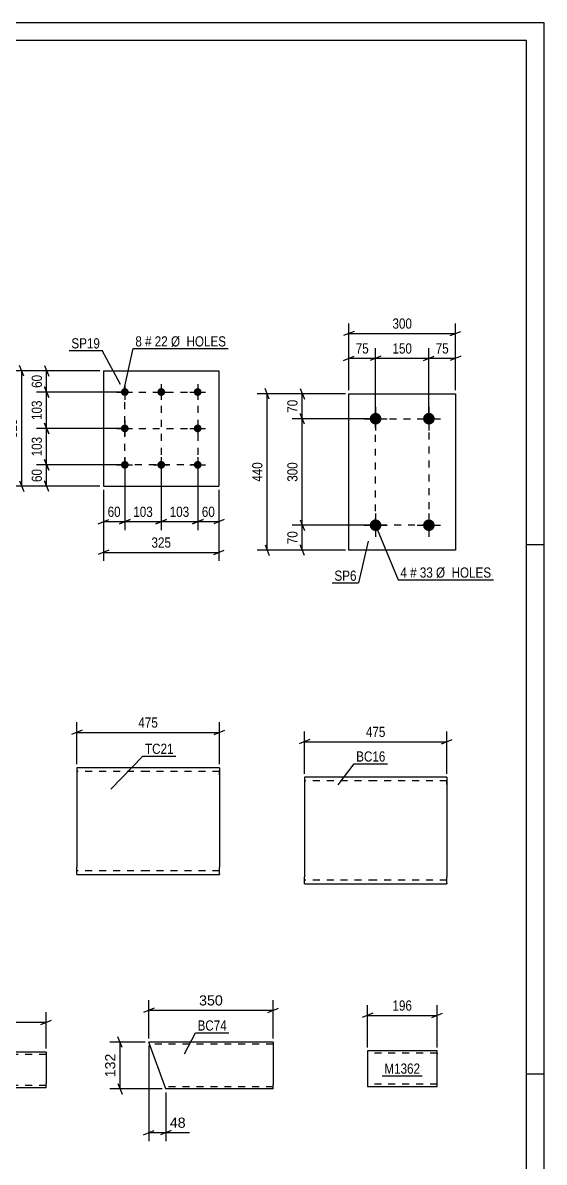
# Model space of a CAD drawing. Header units: millimetres. Extents: x 0 to 841, y 0 to 594.
# Drawn here: x 694.3 to 841, y 273.2 to 594 of the extents above; entities that cross this region are included whole.
import ezdxf

# ---------------------------------------------------------------- set-up
doc = ezdxf.new("R2010")
doc.units = ezdxf.units.MM
doc.linetypes.add('DXK_LINE_DOT2', pattern=[3.9198, 1.9599, -1.9599])
doc.styles.add('Arial', font='ARIAL.TTF', dxfattribs={"height": 0.2})
doc.styles.add('Arial Narrow', font='ARIALN.TTF', dxfattribs={"height": 0.2})

# ---------------------------------------------------------------- blocks, each defined once
blk = doc.blocks.new('Unknown-284928650-1132')
at = {"color": 5, "linetype": 'Continuous'}
for p, q in [((841, 594), (0, 594)), ((841, 0), (841, 594)), ((836, 589), (5, 589)), ((836, 5), (836, 589)), ((841, 447), (836, 447)), ((841, 298), (836, 298))]:
    blk.add_line(p, q, dxfattribs=at)
blk = doc.blocks.new('Part-284928650-3894 - 3887')
at = {"color": 2, "linetype": 'Continuous'}
for p, q in [((700.84, 304.14), (670.84, 304.14)), ((674.44, 294.24), (670.84, 304.14)), ((700.84, 304.14), (700.84, 304.05)), ((700.84, 304.05), (700.84, 302.94)), ((700.84, 302.94), (700.84, 295.34)), ((700.84, 294.14), (700.84, 295.34)), ((674.48, 294.14), (674.44, 294.24)), ((700.84, 294.14), (674.48, 294.14))]:
    blk.add_line(p, q, dxfattribs=at)
at = {"color": 7, "linetype": 'DXK_LINE_DOT2'}
for p, q in [((700.84, 303.54), (671.06, 303.54)), ((700.84, 303.79), (700.84, 302.94)), ((700.84, 294.74), (674.26, 294.74)), ((674.35, 294.5), (674.48, 294.14)), ((700.84, 294.24), (700.84, 294.5)), ((700.84, 294.14), (700.84, 294.24))]:
    blk.add_line(p, q, dxfattribs=at)
blk = doc.blocks.new('Part-284928650-1989 - 1973')
at = {"color": 2, "linetype": 'Continuous'}
for p, q in [((764.73, 307), (729.73, 307)), ((734.53, 293.8), (729.73, 307)), ((764.73, 307), (764.73, 306.91)), ((764.73, 306.91), (764.73, 305.8)), ((764.73, 305.8), (764.73, 295)), ((764.73, 293.8), (734.53, 293.8)), ((764.73, 293.8), (764.73, 295))]:
    blk.add_line(p, q, dxfattribs=at)
at = {"color": 7, "linetype": 'DXK_LINE_DOT2'}
for p, q in [((764.73, 306.4), (729.95, 306.4)), ((764.73, 306.65), (764.73, 305.8)), ((764.73, 294.4), (734.31, 294.4)), ((734.41, 294.15), (734.53, 293.8)), ((764.73, 293.89), (764.73, 294.15)), ((764.73, 293.8), (764.73, 293.89))]:
    blk.add_line(p, q, dxfattribs=at)
blk = doc.blocks.new('Part-284928650-4070 - 4064')
at = {"color": 2, "linetype": 'Continuous'}
for p, q in [((729.5, 384.2), (709.5, 384.2)), ((709.5, 384.2), (709.5, 356.2)), ((749.6, 384.2), (729.6, 384.2)), ((749.6, 384.2), (749.6, 383.62)), ((749.6, 383.62), (749.6, 382.2)), ((749.6, 382.2), (749.6, 356.2)), ((709.5, 354.2), (709.5, 356.2)), ((749.6, 354.2), (749.6, 356.2)), ((709.5, 354.2), (729.5, 354.2)), ((729.6, 354.2), (749.6, 354.2))]:
    blk.add_line(p, q, dxfattribs=at)
at = {"color": 7, "linetype": 'DXK_LINE_DOT2'}
for p, q in [((729.5, 383.2), (709.5, 383.2)), ((749.6, 383.2), (729.6, 383.2)), ((749.6, 383.62), (749.6, 383.2)), ((749.6, 382.2), (749.6, 382.97)), ((749.6, 355.28), (749.6, 356.2)), ((709.5, 355.2), (709.5, 355.28)), ((709.5, 355.2), (709.5, 355.28)), ((729.5, 355.2), (709.5, 355.2)), ((749.6, 355.2), (729.6, 355.2)), ((749.6, 355.2), (749.6, 355.28)), ((749.6, 355.2), (749.6, 355.28)), ((749.6, 354.36), (749.6, 354.2))]:
    blk.add_line(p, q, dxfattribs=at)
blk = doc.blocks.new('Part-284928650-3712 - 3706')
at = {"color": 2, "linetype": 'Continuous'}
for p, q in [((793.53, 381.55), (773.53, 381.55)), ((773.53, 381.55), (773.53, 353.55)), ((813.63, 381.55), (793.63, 381.55)), ((813.63, 381.55), (813.63, 380.96)), ((813.63, 380.96), (813.63, 379.55)), ((813.63, 379.55), (813.63, 353.55)), ((773.53, 351.55), (773.53, 353.55)), ((813.63, 351.55), (813.63, 353.55)), ((773.53, 351.55), (793.53, 351.55)), ((793.63, 351.55), (813.63, 351.55))]:
    blk.add_line(p, q, dxfattribs=at)
at = {"color": 7, "linetype": 'DXK_LINE_DOT2'}
for p, q in [((793.53, 380.55), (773.53, 380.55)), ((813.63, 380.55), (793.63, 380.55)), ((813.63, 380.96), (813.63, 380.55)), ((813.63, 379.55), (813.63, 380.32)), ((813.63, 352.63), (813.63, 353.55)), ((773.53, 352.55), (773.53, 352.63)), ((773.53, 352.55), (773.53, 352.63)), ((793.53, 352.55), (773.53, 352.55)), ((813.63, 352.55), (793.63, 352.55)), ((813.63, 352.55), (813.63, 352.63)), ((813.63, 352.55), (813.63, 352.63)), ((813.63, 351.7), (813.63, 351.55))]:
    blk.add_line(p, q, dxfattribs=at)
blk = doc.blocks.new('Bolt-284928650-4678 - 4644')
at = {"linetype": 'Continuous'}
for points in [[(723, 491.13, -1), (723, 488.93, -1)], [(733.25, 491.13, -1), (733.25, 488.93, -1)], [(743.5, 491.13, -1), (743.5, 488.93, -1)], [(723, 480.88, -1), (723, 478.68, -1)], [(743.5, 480.88, -1), (743.5, 478.68, -1)], [(723, 470.63, -1), (723, 468.43, -1)], [(733.25, 470.63, -1), (733.25, 468.43, -1)], [(743.5, 470.63, -1), (743.5, 468.43, -1)]]:
    blk.add_hatch(color=1, dxfattribs=at).paths.add_polyline_path(points)
at = {"color": 1, "linetype": 'Continuous'}
for p, q in [((723, 492.23), (723, 487.83)), ((733.25, 492.23), (733.25, 487.83)), ((743.5, 492.23), (743.5, 487.83)), ((720.8, 490.03), (725.2, 490.03)), ((731.05, 490.03), (735.45, 490.03)), ((741.3, 490.03), (745.7, 490.03)), ((723, 481.98), (723, 477.58)), ((743.5, 481.98), (743.5, 477.58)), ((720.8, 479.78), (725.2, 479.78)), ((741.3, 479.78), (745.7, 479.78)), ((723, 471.73), (723, 467.33)), ((733.25, 471.73), (733.25, 467.33)), ((743.5, 471.73), (743.5, 467.33)), ((720.8, 469.53), (725.2, 469.53)), ((731.05, 469.53), (735.45, 469.53)), ((741.3, 469.53), (745.7, 469.53))]:
    blk.add_line(p, q, dxfattribs=at)
blk = doc.blocks.new('Part-284928650-4683 - 4644')
at = {"color": 2, "linetype": 'Continuous'}
for p, q in [((717, 496.03), (717, 463.53)), ((717, 496.03), (749.5, 496.03)), ((749.5, 496.03), (749.5, 463.53)), ((717, 463.53), (749.5, 463.53))]:
    blk.add_line(p, q, dxfattribs=at)
blk = doc.blocks.new('Part-284928650-4790 - 4784')
at = {"color": 2, "linetype": 'Continuous'}
for p, q in [((786.06, 445.52), (786.06, 489.52)), ((786.06, 489.52), (816.06, 489.52)), ((816.06, 489.52), (816.06, 445.52)), ((816.06, 445.52), (786.06, 445.52))]:
    blk.add_line(p, q, dxfattribs=at)
blk = doc.blocks.new('Bolt-284928650-4823 - 4784')
at = {"linetype": 'Continuous'}
for points in [[(793.56, 484.17, -1), (793.56, 480.87, -1)], [(808.56, 484.17, -1), (808.56, 480.87, -1)], [(793.56, 454.17, -1), (793.56, 450.87, -1)], [(808.56, 454.17, -1), (808.56, 450.87, -1)]]:
    blk.add_hatch(color=1, dxfattribs=at).paths.add_polyline_path(points)
at = {"color": 1, "linetype": 'Continuous'}
for p, q in [((793.56, 485.82), (793.56, 479.22)), ((808.56, 485.82), (808.56, 479.22)), ((790.26, 482.52), (796.86, 482.52)), ((805.26, 482.52), (811.86, 482.52)), ((793.56, 455.82), (793.56, 449.22)), ((808.56, 455.82), (808.56, 449.22)), ((790.26, 452.52), (796.86, 452.52)), ((805.26, 452.52), (811.86, 452.52))]:
    blk.add_line(p, q, dxfattribs=at)
blk = doc.blocks.new('Part-284928650-4594 - 4590')
at = {"color": 2, "linetype": 'Continuous'}
for p, q in [((791.26, 304.5), (791.26, 294.59)), ((810.86, 304.5), (791.26, 304.5)), ((810.86, 295.7), (810.86, 304.5)), ((810.86, 294.5), (810.86, 295.7)), ((791.26, 294.59), (791.26, 294.5)), ((791.26, 294.5), (810.86, 294.5))]:
    blk.add_line(p, q, dxfattribs=at)
at = {"color": 7, "linetype": 'DXK_LINE_DOT2'}
for p, q in [((810.86, 303.9), (791.26, 303.9)), ((810.86, 303.9), (810.86, 303.85)), ((810.86, 303.85), (810.86, 303.9)), ((810.86, 303.76), (810.86, 303.85)), ((810.86, 303.85), (810.86, 303.76)), ((810.86, 295.15), (810.86, 295.47)), ((791.26, 295.1), (791.26, 295.15)), ((810.86, 295.1), (791.26, 295.1)), ((810.86, 295.1), (810.86, 295.15))]:
    blk.add_line(p, q, dxfattribs=at)
blk = doc.blocks.new('Rectangle-284928650-4770 - 4644')
at = {"color": 1, "linetype": 'DXK_LINE_DOT2'}
blk.add_lwpolyline([(723, 490.03), (743.5, 490.03), (743.5, 469.53), (723, 469.53), (723, 490.03)], close=True, dxfattribs=at)
blk = doc.blocks.new('Rectangle-284928650-4908 - 4784')
at = {"color": 1, "linetype": 'DXK_LINE_DOT2'}
blk.add_lwpolyline([(793.56, 482.52), (808.56, 482.52), (808.56, 452.52), (793.56, 452.52), (793.56, 482.52)], close=True, dxfattribs=at)
blk = doc.blocks.new('Line-284928650-4756 - 4644')
at = {"color": 1, "linetype": 'DXK_LINE_DOT2'}
blk.add_line((733.25, 490.03), (733.25, 469.53), dxfattribs=at)
blk = doc.blocks.new('Line-284928650-4763 - 4644')
at = {"color": 1, "linetype": 'DXK_LINE_DOT2'}
blk.add_line((723, 479.78), (743.5, 479.78), dxfattribs=at)
blk = doc.blocks.new('StraightDimension-284928650-3896 - 3887')
at = {"color": 7, "linetype": 'Continuous'}
for p, q in [((670.84, 305.14), (670.84, 315.42)), ((700.84, 305.14), (700.84, 315.42)), ((672.34, 313.17), (669.34, 311.97)), ((670.84, 312.57), (700.84, 312.57)), ((699.34, 311.97), (702.34, 313.17))]:
    blk.add_line(p, q, dxfattribs=at)
at = {"color": 0}
blk.add_wipeout([(689.77, 313.32), (689.77, 317.52), (681.9, 317.52), (681.9, 313.32)], dxfattribs=at)
at = {"color": 3, "style": 'Arial'}
blk.add_text('300', height=2.865, dxfattribs=at).set_placement((682.5, 313.92))
blk = doc.blocks.new('StraightDimension-284928650-2013 - 1973')
at = {"color": 7, "linetype": 'Continuous'}
for p, q in [((722.28, 305.5), (721.08, 308.5)), ((728.73, 307), (718.83, 307)), ((721.68, 293.8), (721.68, 307)), ((721.08, 295.3), (722.28, 292.3)), ((733.53, 293.8), (718.83, 293.8))]:
    blk.add_line(p, q, dxfattribs=at)
at = {"color": 0}
blk.add_wipeout([(720.93, 304.33), (716.73, 304.33), (716.73, 296.46), (720.93, 296.46)], dxfattribs=at)
at = {"color": 3, "style": 'Arial'}
blk.add_text('132', height=2.865, rotation=90.0002, dxfattribs=at).set_placement((720.33, 297.06))
blk = doc.blocks.new('StraightDimension-284928650-2038 - 1973')
at = {"color": 7, "linetype": 'Continuous'}
for p, q in [((729.73, 308), (729.73, 318.8)), ((764.73, 308), (764.73, 318.8)), ((731.23, 316.55), (728.23, 315.35)), ((729.73, 315.95), (764.73, 315.95)), ((763.23, 315.35), (766.23, 316.55))]:
    blk.add_line(p, q, dxfattribs=at)
at = {"color": 0}
blk.add_wipeout([(751.16, 316.7), (751.16, 320.9), (743.29, 320.9), (743.29, 316.7)], dxfattribs=at)
at = {"color": 3, "style": 'Arial'}
blk.add_text('350', height=2.865, dxfattribs=at).set_placement((743.89, 317.3))
blk = doc.blocks.new('StraightDimension-284928650-1992 - 1973')
at = {"color": 7, "linetype": 'Continuous'}
for p, q in [((729.73, 306), (729.73, 279.11)), ((734.53, 292.8), (734.53, 279.11)), ((728.23, 280.91), (731.23, 282.11)), ((729.73, 281.51), (734.53, 281.51)), ((736.03, 282.11), (733.03, 280.91))]:
    blk.add_line(p, q, dxfattribs=at)
at = {"color": 0}
blk.add_wipeout([(740.71, 282.26), (740.71, 286.46), (735.06, 286.46), (735.06, 282.26)], dxfattribs=at)
at = {"color": 7, "linetype": 'Continuous'}
blk.add_line((734.53, 281.51), (741.23, 281.51), dxfattribs=at)
blk.add_line((734.53, 281.51), (741.23, 281.51), dxfattribs=at)
at = {"color": 3, "style": 'Arial'}
blk.add_text('48', height=2.865, dxfattribs=at).set_placement((735.66, 282.86))
blk = doc.blocks.new('StraightDimension-284928650-4074 - 4064')
at = {"color": 7, "linetype": 'Continuous'}
for p, q in [((711, 394.8), (708, 393.6)), ((709.5, 385.2), (709.5, 397.05)), ((748.1, 393.6), (751.1, 394.8)), ((749.6, 385.2), (749.6, 397.05)), ((709.5, 394.2), (749.6, 394.2))]:
    blk.add_line(p, q, dxfattribs=at)
at = {"color": 0}
blk.add_wipeout([(732.89, 394.95), (732.89, 399.15), (726.21, 399.15), (726.21, 394.95)], dxfattribs=at)
at = {"color": 3, "style": 'Arial Narrow'}
blk.add_text('475', height=2.863, dxfattribs=at).set_placement((726.81, 395.55))
blk = doc.blocks.new('StraightDimension-284928650-3716 - 3706')
at = {"color": 7, "linetype": 'Continuous'}
for p, q in [((775.03, 392.15), (772.03, 390.95)), ((773.53, 382.55), (773.53, 394.4)), ((773.53, 391.55), (813.63, 391.55)), ((812.13, 390.95), (815.13, 392.15)), ((813.63, 382.55), (813.63, 394.4))]:
    blk.add_line(p, q, dxfattribs=at)
at = {"color": 0}
blk.add_wipeout([(796.93, 392.3), (796.93, 396.5), (790.24, 396.5), (790.24, 392.3)], dxfattribs=at)
at = {"color": 3, "style": 'Arial Narrow'}
blk.add_text('475', height=2.863, dxfattribs=at).set_placement((790.84, 392.9))
blk = doc.blocks.new('StraightDimension-284928650-4685 - 4644')
at = {"color": 7, "linetype": 'Continuous'}
for p, q in [((700.4, 497.53), (701.6, 494.53)), ((716, 496.03), (698.15, 496.03)), ((701, 490.03), (701, 496.03)), ((701.6, 488.53), (700.4, 491.53)), ((722, 490.03), (698.15, 490.03))]:
    blk.add_line(p, q, dxfattribs=at)
at = {"color": 0}
blk.add_wipeout([(700.25, 495.46), (696.05, 495.46), (696.05, 490.6), (700.25, 490.6)], dxfattribs=at)
at = {"color": 3, "style": 'Arial Narrow'}
blk.add_text('60', height=2.863, rotation=90.0002, dxfattribs=at).set_placement((699.65, 491.2))
blk = doc.blocks.new('StraightDimension-284928650-7931 - 4644')
at = {"color": 7, "linetype": 'Continuous'}
for p, q in [((700.4, 481.28), (701.6, 478.28)), ((722, 479.78), (698.15, 479.78)), ((701, 469.53), (701, 479.78)), ((722, 469.53), (698.15, 469.53)), ((701.6, 468.03), (700.4, 471.03))]:
    blk.add_line(p, q, dxfattribs=at)
at = {"color": 0}
blk.add_wipeout([(700.25, 477.99), (696.05, 477.99), (696.05, 471.31), (700.25, 471.31)], dxfattribs=at)
at = {"color": 3, "style": 'Arial Narrow'}
blk.add_text('103', height=2.863, rotation=90.0002, dxfattribs=at).set_placement((699.65, 471.91))
blk = doc.blocks.new('StraightDimension-284928650-4695 - 4644')
at = {"color": 7, "linetype": 'Continuous'}
for p, q in [((722, 469.53), (698.15, 469.53)), ((700.4, 471.03), (701.6, 468.03)), ((701, 463.53), (701, 469.53)), ((716, 463.53), (698.15, 463.53)), ((701.6, 462.03), (700.4, 465.03))]:
    blk.add_line(p, q, dxfattribs=at)
at = {"color": 0}
blk.add_wipeout([(700.25, 468.96), (696.05, 468.96), (696.05, 464.1), (700.25, 464.1)], dxfattribs=at)
at = {"color": 3, "style": 'Arial Narrow'}
blk.add_text('60', height=2.863, rotation=90.0002, dxfattribs=at).set_placement((699.65, 464.7))
blk = doc.blocks.new('StraightDimension-284928650-4710 - 4644')
at = {"color": 7, "linetype": 'Continuous'}
for p, q in [((694.6, 494.53), (693.4, 497.53)), ((716, 496.03), (691.15, 496.03)), ((694, 463.53), (694, 496.03)), ((716, 463.53), (691.15, 463.53)), ((693.4, 465.03), (694.6, 462.03))]:
    blk.add_line(p, q, dxfattribs=at)
at = {"color": 0}
blk.add_wipeout([(693.25, 483.12), (689.05, 483.12), (689.05, 476.44), (693.25, 476.44)], dxfattribs=at)
at = {"color": 3, "style": 'Arial Narrow'}
blk.add_text('325', height=2.863, rotation=90.0002, dxfattribs=at).set_placement((692.65, 477.04))
blk = doc.blocks.new('StraightDimension-284928650-4721 - 4644')
at = {"color": 7, "linetype": 'Continuous'}
for p, q in [((743.5, 468.53), (743.5, 451.13)), ((749.5, 462.53), (749.5, 451.13)), ((742, 452.93), (745, 454.13)), ((743.5, 453.53), (749.5, 453.53)), ((751, 454.13), (748, 452.93))]:
    blk.add_line(p, q, dxfattribs=at)
at = {"color": 0}
blk.add_wipeout([(748.93, 454.28), (748.93, 458.48), (744.07, 458.48), (744.07, 454.28)], dxfattribs=at)
at = {"color": 3, "style": 'Arial Narrow'}
blk.add_text('60', height=2.863, dxfattribs=at).set_placement((744.67, 454.88))
blk = doc.blocks.new('StraightDimension-284928650-4735 - 4644')
at = {"color": 7, "linetype": 'Continuous'}
for p, q in [((723, 468.53), (723, 451.13)), ((717, 462.53), (717, 451.13)), ((715.5, 452.93), (718.5, 454.13)), ((717, 453.53), (723, 453.53)), ((724.5, 454.13), (721.5, 452.93))]:
    blk.add_line(p, q, dxfattribs=at)
at = {"color": 0}
blk.add_wipeout([(722.43, 454.28), (722.43, 458.48), (717.57, 458.48), (717.57, 454.28)], dxfattribs=at)
at = {"color": 3, "style": 'Arial Narrow'}
blk.add_text('60', height=2.863, dxfattribs=at).set_placement((718.17, 454.88))
blk = doc.blocks.new('StraightDimension-284928650-4746 - 4644')
at = {"color": 7, "linetype": 'Continuous'}
for p, q in [((717, 462.53), (717, 442.47)), ((749.5, 462.53), (749.5, 442.47)), ((718.5, 445.47), (715.5, 444.27)), ((717, 444.87), (749.5, 444.87)), ((748, 444.27), (751, 445.47))]:
    blk.add_line(p, q, dxfattribs=at)
at = {"color": 0}
blk.add_wipeout([(736.59, 445.62), (736.59, 449.82), (729.91, 449.82), (729.91, 445.62)], dxfattribs=at)
at = {"color": 3, "style": 'Arial Narrow'}
blk.add_text('325', height=2.863, dxfattribs=at).set_placement((730.51, 446.22))
blk = doc.blocks.new('StraightDimension-284928650-7933 - 4644')
at = {"color": 7, "linetype": 'Continuous'}
for p, q in [((700.4, 491.53), (701.6, 488.53)), ((722, 490.03), (698.15, 490.03)), ((701, 479.78), (701, 490.03)), ((701.6, 478.28), (700.4, 481.28)), ((722, 479.78), (698.15, 479.78))]:
    blk.add_line(p, q, dxfattribs=at)
at = {"color": 0}
blk.add_wipeout([(700.25, 488.24), (696.05, 488.24), (696.05, 481.56), (700.25, 481.56)], dxfattribs=at)
at = {"color": 3, "style": 'Arial Narrow'}
blk.add_text('103', height=2.863, rotation=90.0002, dxfattribs=at).set_placement((699.65, 482.16))
blk = doc.blocks.new('StraightDimension-284928650-7935 - 4644')
at = {"color": 7, "linetype": 'Continuous'}
for p, q in [((723, 468.53), (723, 451.13)), ((733.25, 468.53), (733.25, 451.13)), ((721.5, 452.93), (724.5, 454.13)), ((723, 453.53), (733.25, 453.53)), ((734.75, 454.13), (731.75, 452.93))]:
    blk.add_line(p, q, dxfattribs=at)
at = {"color": 0}
blk.add_wipeout([(731.47, 454.28), (731.47, 458.48), (724.78, 458.48), (724.78, 454.28)], dxfattribs=at)
at = {"color": 3, "style": 'Arial Narrow'}
blk.add_text('103', height=2.863, dxfattribs=at).set_placement((725.38, 454.88))
blk = doc.blocks.new('StraightDimension-284928650-7937 - 4644')
at = {"color": 7, "linetype": 'Continuous'}
for p, q in [((733.25, 468.53), (733.25, 451.13)), ((743.5, 468.53), (743.5, 451.13)), ((731.75, 452.93), (734.75, 454.13)), ((733.25, 453.53), (743.5, 453.53)), ((745, 454.13), (742, 452.93))]:
    blk.add_line(p, q, dxfattribs=at)
at = {"color": 0}
blk.add_wipeout([(741.72, 454.28), (741.72, 458.48), (735.03, 458.48), (735.03, 454.28)], dxfattribs=at)
at = {"color": 3, "style": 'Arial Narrow'}
blk.add_text('103', height=2.863, dxfattribs=at).set_placement((735.63, 454.88))
blk = doc.blocks.new('StraightDimension-284928650-4835 - 4784')
at = {"color": 7, "linetype": 'Continuous'}
for p, q in [((792.56, 482.52), (770.08, 482.52)), ((773.53, 481.02), (772.33, 484.02)), ((772.93, 452.52), (772.93, 482.52)), ((792.56, 452.52), (770.08, 452.52)), ((772.33, 454.02), (773.53, 451.02))]:
    blk.add_line(p, q, dxfattribs=at)
at = {"color": 0}
blk.add_wipeout([(772.18, 470.86), (767.98, 470.86), (767.98, 464.17), (772.18, 464.17)], dxfattribs=at)
at = {"color": 3, "style": 'Arial Narrow'}
blk.add_text('300', height=2.863, rotation=90.0002, dxfattribs=at).set_placement((771.58, 464.77))
blk = doc.blocks.new('StraightDimension-284928650-4825 - 4784')
at = {"color": 7, "linetype": 'Continuous'}
for p, q in [((772.33, 491.02), (773.53, 488.02)), ((785.06, 489.52), (770.08, 489.52)), ((772.93, 482.52), (772.93, 489.52)), ((792.56, 482.52), (770.08, 482.52)), ((773.53, 481.02), (772.33, 484.02))]:
    blk.add_line(p, q, dxfattribs=at)
at = {"color": 0}
blk.add_wipeout([(772.18, 488.44), (767.98, 488.44), (767.98, 483.59), (772.18, 483.59)], dxfattribs=at)
at = {"color": 3, "style": 'Arial Narrow'}
blk.add_text('70', height=2.863, rotation=90.0002, dxfattribs=at).set_placement((771.58, 484.19))
blk = doc.blocks.new('StraightDimension-284928650-4845 - 4784')
at = {"color": 7, "linetype": 'Continuous'}
for p, q in [((792.56, 452.52), (770.08, 452.52)), ((772.33, 454.02), (773.53, 451.02)), ((772.93, 445.52), (772.93, 452.52)), ((773.53, 444.02), (772.33, 447.02)), ((785.06, 445.52), (770.08, 445.52))]:
    blk.add_line(p, q, dxfattribs=at)
at = {"color": 0}
blk.add_wipeout([(772.18, 451.44), (767.98, 451.44), (767.98, 446.59), (772.18, 446.59)], dxfattribs=at)
at = {"color": 3, "style": 'Arial Narrow'}
blk.add_text('70', height=2.863, rotation=90.0002, dxfattribs=at).set_placement((771.58, 447.19))
blk = doc.blocks.new('StraightDimension-284928650-4856 - 4784')
at = {"color": 7, "linetype": 'Continuous'}
for p, q in [((763.66, 488.02), (762.46, 491.02)), ((785.06, 489.52), (760.21, 489.52)), ((763.06, 445.52), (763.06, 489.52)), ((762.46, 447.02), (763.66, 444.02)), ((785.06, 445.52), (760.21, 445.52))]:
    blk.add_line(p, q, dxfattribs=at)
at = {"color": 0}
blk.add_wipeout([(762.31, 470.86), (758.11, 470.86), (758.11, 464.17), (762.31, 464.17)], dxfattribs=at)
at = {"color": 3, "style": 'Arial Narrow'}
blk.add_text('440', height=2.863, rotation=90.0002, dxfattribs=at).set_placement((761.71, 464.77))
blk = doc.blocks.new('StraightDimension-284928650-4867 - 4784')
at = {"color": 7, "linetype": 'Continuous'}
for p, q in [((793.56, 483.52), (793.56, 502.37)), ((808.56, 483.52), (808.56, 502.37)), ((795.06, 500.12), (792.06, 498.92)), ((793.56, 499.52), (808.56, 499.52)), ((807.06, 498.92), (810.06, 500.12))]:
    blk.add_line(p, q, dxfattribs=at)
at = {"color": 0}
blk.add_wipeout([(804.4, 500.27), (804.4, 504.47), (797.71, 504.47), (797.71, 500.27)], dxfattribs=at)
at = {"color": 3, "style": 'Arial Narrow'}
blk.add_text('150', height=2.863, dxfattribs=at).set_placement((798.31, 500.87))
blk = doc.blocks.new('StraightDimension-284928650-4877 - 4784')
at = {"color": 7, "linetype": 'Continuous'}
for p, q in [((786.06, 490.52), (786.06, 502.37)), ((793.56, 483.52), (793.56, 502.37)), ((784.56, 498.92), (787.56, 500.12)), ((786.06, 499.52), (793.56, 499.52)), ((795.06, 500.12), (792.06, 498.92))]:
    blk.add_line(p, q, dxfattribs=at)
at = {"color": 0}
blk.add_wipeout([(792.23, 500.27), (792.23, 504.47), (787.38, 504.47), (787.38, 500.27)], dxfattribs=at)
at = {"color": 3, "style": 'Arial Narrow'}
blk.add_text('75', height=2.863, dxfattribs=at).set_placement((787.98, 500.87))
blk = doc.blocks.new('StraightDimension-284928650-4887 - 4784')
at = {"color": 7, "linetype": 'Continuous'}
for p, q in [((808.56, 483.52), (808.56, 502.37)), ((816.06, 490.52), (816.06, 502.37)), ((807.06, 498.92), (810.06, 500.12)), ((808.56, 499.52), (816.06, 499.52)), ((817.56, 500.12), (814.56, 498.92))]:
    blk.add_line(p, q, dxfattribs=at)
at = {"color": 0}
blk.add_wipeout([(814.73, 500.27), (814.73, 504.47), (809.88, 504.47), (809.88, 500.27)], dxfattribs=at)
at = {"color": 3, "style": 'Arial Narrow'}
blk.add_text('75', height=2.863, dxfattribs=at).set_placement((810.48, 500.87))
blk = doc.blocks.new('StraightDimension-284928650-4898 - 4784')
at = {"color": 7, "linetype": 'Continuous'}
for p, q in [((787.56, 507.12), (784.56, 505.92)), ((786.06, 490.52), (786.06, 509.37)), ((814.56, 505.92), (817.56, 507.12)), ((816.06, 490.52), (816.06, 509.37)), ((786.06, 506.52), (816.06, 506.52))]:
    blk.add_line(p, q, dxfattribs=at)
at = {"color": 0}
blk.add_wipeout([(804.4, 507.27), (804.4, 511.47), (797.71, 511.47), (797.71, 507.27)], dxfattribs=at)
at = {"color": 3, "style": 'Arial Narrow'}
blk.add_text('300', height=2.863, dxfattribs=at).set_placement((798.31, 507.87))
blk = doc.blocks.new('StraightDimension-284928650-4596 - 4590')
at = {"color": 7, "linetype": 'Continuous'}
for p, q in [((792.76, 315.1), (789.76, 313.9)), ((791.26, 305.5), (791.26, 317.35)), ((791.26, 314.5), (810.86, 314.5)), ((809.36, 313.9), (812.36, 315.1)), ((810.86, 305.5), (810.86, 317.35))]:
    blk.add_line(p, q, dxfattribs=at)
at = {"color": 0}
blk.add_wipeout([(804.4, 315.25), (804.4, 319.45), (797.71, 319.45), (797.71, 315.25)], dxfattribs=at)
at = {"color": 3, "style": 'Arial Narrow'}
blk.add_text('196', height=2.863, dxfattribs=at).set_placement((798.31, 315.85))
blk = doc.blocks.new('Mark-284928650-1985 - 1973')
at = {"color": 0}
blk.add_wipeout([(751.69, 310.23), (751.69, 313.23), (743.47, 313.23), (743.47, 310.23)], dxfattribs=at)
blk.add_wipeout([(751.69, 310.23), (751.69, 313.23), (743.47, 313.23), (743.47, 310.23)], dxfattribs=at)
at = {"color": 30, "linetype": 'Continuous'}
for p, q in [((739.79, 303.73), (742.87, 309.63)), ((742.87, 309.63), (752.29, 309.63))]:
    blk.add_line(p, q, dxfattribs=at)
at = {"color": 3, "style": 'Arial Narrow'}
blk.add_text('BC74', height=2.863, dxfattribs=at).set_placement((743.47, 310.23))
blk = doc.blocks.new('Mark-284928650-4066 - 4064')
at = {"color": 0}
blk.add_wipeout([(736.71, 388.14), (736.71, 391.14), (728.68, 391.14), (728.68, 388.14)], dxfattribs=at)
blk.add_wipeout([(736.71, 388.14), (736.71, 391.14), (728.68, 391.14), (728.68, 388.14)], dxfattribs=at)
at = {"color": 30, "linetype": 'Continuous'}
for p, q in [((719.03, 378.17), (728.08, 387.54)), ((728.08, 387.54), (737.31, 387.54))]:
    blk.add_line(p, q, dxfattribs=at)
at = {"color": 3, "style": 'Arial Narrow'}
blk.add_text('TC21', height=2.863, dxfattribs=at).set_placement((728.68, 388.14))
blk = doc.blocks.new('Mark-284928650-3708 - 3706')
at = {"color": 0}
blk.add_wipeout([(796.32, 385.98), (796.32, 388.98), (788.1, 388.98), (788.1, 385.98)], dxfattribs=at)
blk.add_wipeout([(796.32, 385.98), (796.32, 388.98), (788.1, 388.98), (788.1, 385.98)], dxfattribs=at)
at = {"color": 30, "linetype": 'Continuous'}
for p, q in [((783.06, 379.46), (787.5, 385.38)), ((787.5, 385.38), (796.92, 385.38))]:
    blk.add_line(p, q, dxfattribs=at)
at = {"color": 3, "style": 'Arial Narrow'}
blk.add_text('BC16', height=2.863, dxfattribs=at).set_placement((788.1, 385.98))
blk = doc.blocks.new('Mark-284928650-4674 - 4644')
at = {"color": 0}
blk.add_wipeout([(727.8, 502.86), (727.8, 505.86), (725.97, 505.86), (725.97, 502.86)], dxfattribs=at)
blk.add_wipeout([(727.8, 502.86), (727.8, 505.86), (725.97, 505.86), (725.97, 502.86)], dxfattribs=at)
at = {"color": 7, "linetype": 'Continuous'}
blk.add_line((722.6, 490.03), (725.37, 502.26), dxfattribs=at)
at = {"color": 0}
blk.add_wipeout([(730.52, 502.86), (730.52, 505.86), (728.7, 505.86), (728.7, 502.86)], dxfattribs=at)
blk.add_wipeout([(730.52, 502.86), (730.52, 505.86), (728.7, 505.86), (728.7, 502.86)], dxfattribs=at)
at = {"color": 3, "style": 'Arial Narrow'}
blk.add_text('8', height=2.86, dxfattribs=at).set_placement((725.97, 502.86))
at = {"color": 0}
blk.add_wipeout([(735.08, 502.86), (735.08, 505.86), (731.42, 505.86), (731.42, 502.86)], dxfattribs=at)
blk.add_wipeout([(735.08, 502.86), (735.08, 505.86), (731.42, 505.86), (731.42, 502.86)], dxfattribs=at)
at = {"color": 3, "style": 'Arial Narrow'}
blk.add_text('#', height=2.86, dxfattribs=at).set_placement((728.7, 502.86))
at = {"color": 0}
blk.add_wipeout([(751.51, 502.86), (751.51, 505.86), (735.98, 505.86), (735.98, 502.86)], dxfattribs=at)
blk.add_wipeout([(751.51, 502.86), (751.51, 505.86), (735.98, 505.86), (735.98, 502.86)], dxfattribs=at)
at = {"color": 7, "linetype": 'Continuous'}
blk.add_line((725.37, 502.26), (752.11, 502.26), dxfattribs=at)
at = {"color": 3, "style": 'Arial Narrow'}
for s, p in [('22', (731.42, 502.86)), ('Ø  HOLES', (735.98, 502.86))]:
    blk.add_text(s, height=2.863, dxfattribs=at).set_placement(p)
blk = doc.blocks.new('Mark-284928650-4679 - 4644')
at = {"color": 0}
blk.add_wipeout([(716, 502.31), (716, 505.31), (707.96, 505.31), (707.96, 502.31)], dxfattribs=at)
blk.add_wipeout([(716, 502.31), (716, 505.31), (707.96, 505.31), (707.96, 502.31)], dxfattribs=at)
at = {"color": 30, "linetype": 'Continuous'}
for p in [(707.36, 501.71), (721.82, 492.12)]:
    blk.add_line(p, (716.6, 501.71), dxfattribs=at)
at = {"color": 3, "style": 'Arial Narrow'}
blk.add_text('SP19', height=2.863, dxfattribs=at).set_placement((707.96, 502.31))
blk = doc.blocks.new('Mark-284928650-4786 - 4784')
at = {"color": 0}
blk.add_wipeout([(788.19, 436.89), (788.19, 439.89), (781.98, 439.89), (781.98, 436.89)], dxfattribs=at)
blk.add_wipeout([(788.19, 436.89), (788.19, 439.89), (781.98, 439.89), (781.98, 436.89)], dxfattribs=at)
at = {"color": 30, "linetype": 'Continuous'}
for p in [(791.5, 448.06), (781.38, 436.29)]:
    blk.add_line(p, (788.79, 436.29), dxfattribs=at)
at = {"color": 3, "style": 'Arial Narrow'}
blk.add_text('SP6', height=2.863, dxfattribs=at).set_placement((781.98, 436.89))
blk = doc.blocks.new('Mark-284928650-4819 - 4784')
at = {"color": 0}
blk.add_wipeout([(802.38, 437.77), (802.38, 440.77), (800.55, 440.77), (800.55, 437.77)], dxfattribs=at)
blk.add_wipeout([(802.38, 437.77), (802.38, 440.77), (800.55, 440.77), (800.55, 437.77)], dxfattribs=at)
at = {"color": 7, "linetype": 'Continuous'}
blk.add_line((793.56, 452.52), (799.95, 437.17), dxfattribs=at)
at = {"color": 0}
blk.add_wipeout([(805.11, 437.77), (805.11, 440.77), (803.28, 440.77), (803.28, 437.77)], dxfattribs=at)
blk.add_wipeout([(805.11, 437.77), (805.11, 440.77), (803.28, 440.77), (803.28, 437.77)], dxfattribs=at)
at = {"color": 3, "style": 'Arial Narrow'}
blk.add_text('4', height=2.86, dxfattribs=at).set_placement((800.55, 437.77))
at = {"color": 0}
blk.add_wipeout([(809.66, 437.77), (809.66, 440.77), (806.01, 440.77), (806.01, 437.77)], dxfattribs=at)
blk.add_wipeout([(809.66, 437.77), (809.66, 440.77), (806.01, 440.77), (806.01, 437.77)], dxfattribs=at)
at = {"color": 3, "style": 'Arial Narrow'}
blk.add_text('#', height=2.86, dxfattribs=at).set_placement((803.28, 437.77))
at = {"color": 0}
blk.add_wipeout([(826.09, 437.77), (826.09, 440.77), (810.56, 440.77), (810.56, 437.77)], dxfattribs=at)
blk.add_wipeout([(826.09, 437.77), (826.09, 440.77), (810.56, 440.77), (810.56, 437.77)], dxfattribs=at)
at = {"color": 7, "linetype": 'Continuous'}
blk.add_line((799.95, 437.17), (826.69, 437.17), dxfattribs=at)
at = {"color": 3, "style": 'Arial Narrow'}
for s, p in [('33', (806.01, 437.77)), ('Ø  HOLES', (810.56, 437.77))]:
    blk.add_text(s, height=2.863, dxfattribs=at).set_placement(p)
blk = doc.blocks.new('Mark-284928650-4592 - 4590')
at = {"color": 0}
blk.add_wipeout([(806.08, 298.09), (806.08, 301.09), (796.03, 301.09), (796.03, 298.09)], dxfattribs=at)
blk.add_wipeout([(806.08, 298.09), (806.08, 301.09), (796.03, 301.09), (796.03, 298.09)], dxfattribs=at)
at = {"color": 30, "linetype": 'Continuous'}
blk.add_line((795.43, 297.49), (806.68, 297.49), dxfattribs=at)
at = {"color": 3, "style": 'Arial Narrow'}
blk.add_text('M1362', height=2.863, dxfattribs=at).set_placement((796.03, 298.09))

msp = doc.modelspace()

# ---------------------------------------------------------------- block references
for name in ['Unknown-284928650-1132', 'Part-284928650-4683 - 4644', 'Bolt-284928650-4678 - 4644', 'Rectangle-284928650-4770 - 4644', 'Line-284928650-4756 - 4644', 'Part-284928650-4790 - 4784', 'Bolt-284928650-4823 - 4784', 'Rectangle-284928650-4908 - 4784', 'Line-284928650-4763 - 4644', 'Part-284928650-4070 - 4064', 'Part-284928650-3712 - 3706', 'Part-284928650-1989 - 1973', 'Part-284928650-3894 - 3887', 'Part-284928650-4594 - 4590']:
    msp.add_blockref(name, (0, 0))

# ---------------------------------------------------------------- next in the draw order: block references
for name in ['StraightDimension-284928650-4685 - 4644', 'StraightDimension-284928650-7931 - 4644', 'StraightDimension-284928650-4835 - 4784', 'StraightDimension-284928650-4721 - 4644', 'StraightDimension-284928650-4074 - 4064', 'StraightDimension-284928650-3716 - 3706', 'StraightDimension-284928650-4596 - 4590', 'StraightDimension-284928650-3896 - 3887', 'StraightDimension-284928650-2013 - 1973', 'Mark-284928650-4592 - 4590']:
    msp.add_blockref(name, (0, 0))

# ---------------------------------------------------------------- next in the draw order: block references
for name in ['StraightDimension-284928650-4825 - 4784', 'StraightDimension-284928650-4695 - 4644', 'StraightDimension-284928650-4845 - 4784', 'Mark-284928650-4066 - 4064', 'Mark-284928650-3708 - 3706', 'StraightDimension-284928650-2038 - 1973', 'StraightDimension-284928650-1992 - 1973']:
    msp.add_blockref(name, (0, 0))

# ---------------------------------------------------------------- next in the draw order: block references
for name in ['StraightDimension-284928650-4867 - 4784', 'StraightDimension-284928650-4710 - 4644', 'StraightDimension-284928650-4856 - 4784', 'Mark-284928650-4819 - 4784', 'Mark-284928650-1985 - 1973']:
    msp.add_blockref(name, (0, 0))

# ---------------------------------------------------------------- next in the draw order: block references
for name in ['StraightDimension-284928650-4877 - 4784', 'StraightDimension-284928650-4887 - 4784', 'StraightDimension-284928650-7933 - 4644', 'StraightDimension-284928650-4735 - 4644', 'Mark-284928650-4786 - 4784']:
    msp.add_blockref(name, (0, 0))

# ---------------------------------------------------------------- next in the draw order: block references
for name in ['StraightDimension-284928650-4898 - 4784', 'Mark-284928650-4674 - 4644', 'StraightDimension-284928650-4746 - 4644']:
    msp.add_blockref(name, (0, 0))

# ---------------------------------------------------------------- next in the draw order: block references
for name in ['Mark-284928650-4679 - 4644', 'StraightDimension-284928650-7935 - 4644']:
    msp.add_blockref(name, (0, 0))

# ---------------------------------------------------------------- next in the draw order: block references
msp.add_blockref('StraightDimension-284928650-7937 - 4644', (0, 0))

doc.saveas('drawing.dxf')
